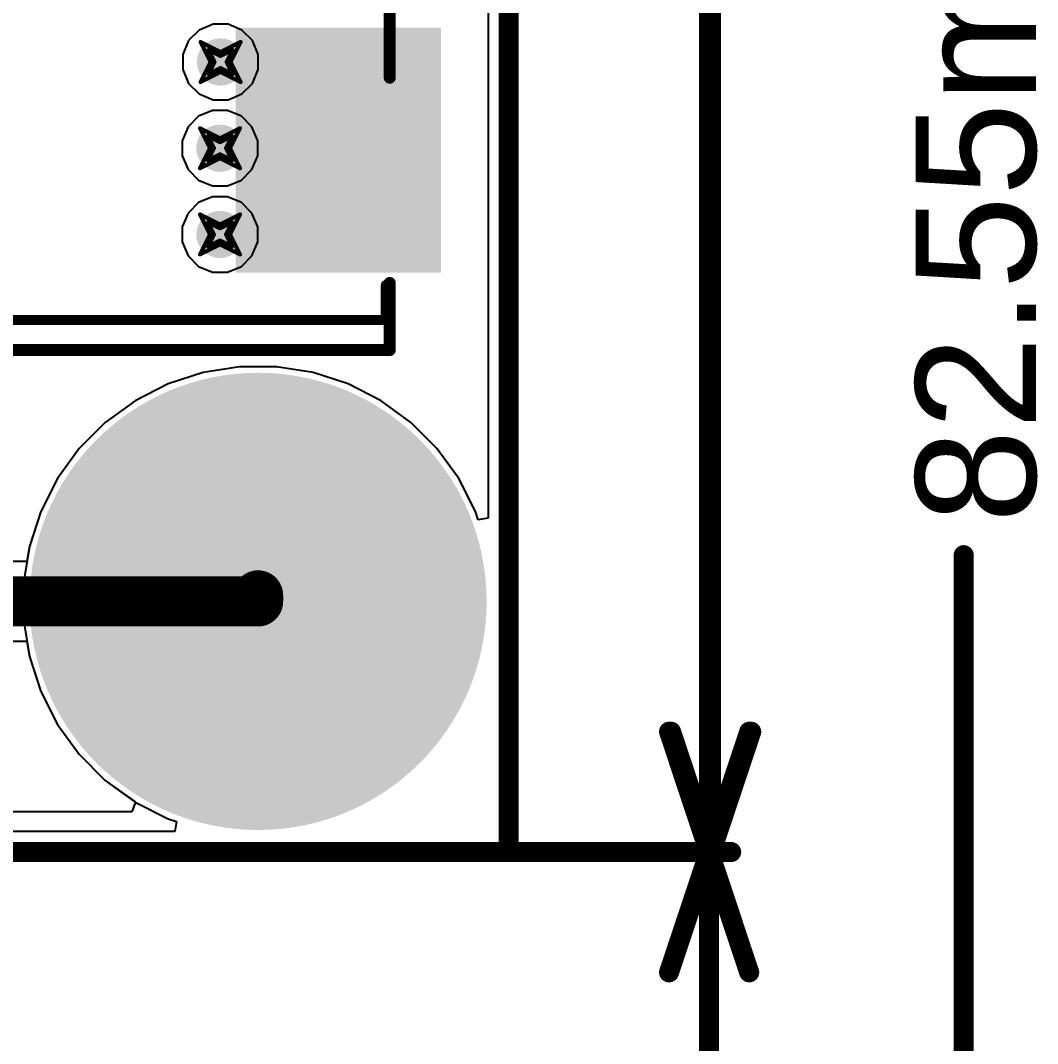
# Model space of a CAD drawing. Header units: inches. Extents: x 0 to 13.9, y -0.2 to 3.4.
# Drawn here: x 3.756 to 4.264, y 1.155 to 1.665 of the extents above; entities that cross this region are included whole.
import ezdxf

# ---------------------------------------------------------------- set-up
doc = ezdxf.new("R2010")
doc.units = ezdxf.units.IN
doc.header["$MEASUREMENT"] = 0
for name, color, linetype in [('Board_Outline', 216, 'Continuous'), ('Bottom Layer', 5, 'Continuous'), ('Bottom Solder', 6, 'Continuous'), ('Dimensions', 6, 'Continuous'), ('Drill Drawing', 1, 'Continuous'), ('Layer 1', 16, 'Continuous'), ('Layer 2', 76, 'Continuous'), ('Mechanical 4', 56, 'Continuous'), ('Mechanical 6', 56, 'Continuous'), ('Multi-Layer', 9, 'Continuous'), ('Pad Holes', 156, 'Continuous'), ('Top Layer', 1, 'Continuous'), ('Top Overlay', 2, 'Continuous'), ('Top Paste', 8, 'Continuous'), ('Top Solder', 216, 'Continuous'), ('Via Holes', 16, 'Continuous')]:
    doc.layers.add(name, color=color, linetype=linetype)
doc.styles.add('Arial', font='', dxfattribs={"height": 0.2})
doc.styles.get('Arial').set_extended_font_data('Arial')

msp = doc.modelspace()

# ---------------------------------------------------------------- hatches: boundary and pattern name
at = {"layer": 'Bottom Layer'}
h = msp.add_hatch(color=5, dxfattribs=at)
edge = h.paths.add_edge_path()
edge.add_arc((3.85627, 1.644), 0.01181, 0, 360)
h = msp.add_hatch(color=5, dxfattribs=at)
edge = h.paths.add_edge_path()
edge.add_arc((3.856, 1.601), 0.01181, 0, 360)
h = msp.add_hatch(color=5, dxfattribs=at)
edge = h.paths.add_edge_path()
edge.add_arc((3.856, 1.558), 0.01181, 0, 360)
h = msp.add_hatch(color=5, dxfattribs=at)
edge = h.paths.add_edge_path()
edge.add_arc((3.875, 1.375), 0.11, 0, 360)
at = {"layer": 'Bottom Solder'}
h = msp.add_hatch(color=6, dxfattribs=at)
edge = h.paths.add_edge_path()
edge.add_arc((3.875, 1.375), 0.114, 0, 360)
at = {"layer": 'Layer 1'}
h = msp.add_hatch(color=16, dxfattribs=at)
edge = h.paths.add_edge_path()
edge.add_arc((3.85627, 1.644), 0.01181, 0, 360)
h = msp.add_hatch(color=16, dxfattribs=at)
edge = h.paths.add_edge_path()
edge.add_arc((3.856, 1.601), 0.01181, 0, 360)
h = msp.add_hatch(color=16, dxfattribs=at)
edge = h.paths.add_edge_path()
edge.add_arc((3.856, 1.558), 0.01181, 0, 360)
h = msp.add_hatch(color=16, dxfattribs=at)
edge = h.paths.add_edge_path()
edge.add_arc((3.875, 1.375), 0.11, 0, 360)
at = {"layer": 'Layer 2'}
h = msp.add_hatch(color=76, dxfattribs=at)
edge = h.paths.add_edge_path()
edge.add_arc((3.85627, 1.644), 0.01181, 0, 360)
h = msp.add_hatch(color=76, dxfattribs=at)
edge = h.paths.add_edge_path()
edge.add_arc((3.856, 1.601), 0.01181, 0, 360)
h = msp.add_hatch(color=76, dxfattribs=at)
edge = h.paths.add_edge_path()
edge.add_arc((3.856, 1.558), 0.01181, 0, 360)
h = msp.add_hatch(color=76, dxfattribs=at)
edge = h.paths.add_edge_path()
edge.add_arc((3.875, 1.375), 0.11, 0, 360)
at = {"layer": 'Mechanical 4'}
h = msp.add_hatch(color=56, dxfattribs=at)
edge = h.paths.add_edge_path()
edge.add_arc((3.94067, 1.63618), 0.0015, 0, 360)
h = msp.add_hatch(color=56, dxfattribs=at)
edge = h.paths.add_edge_path()
edge.add_arc((3.94067, 1.53382), 0.0015, 0, 360)
h = msp.add_hatch(color=56, dxfattribs=at)
edge = h.paths.add_edge_path()
edge.add_arc((3.94067, 1.50035), 0.0015, 0, 360)
h = msp.add_hatch(color=56, dxfattribs=at)
edge = h.paths.add_edge_path()
edge.add_arc((3.94067, 1.50035), 0.0015, 0, 360)
at = {"layer": 'Mechanical 6'}
h = msp.add_hatch(color=56, dxfattribs=at)
edge = h.paths.add_edge_path()
edge.add_arc((4.08, 1.31), 0.0025, 0, 360)
h = msp.add_hatch(color=56, dxfattribs=at)
edge = h.paths.add_edge_path()
edge.add_arc((4.12, 1.31), 0.0025, 0, 360)
h = msp.add_hatch(color=56, dxfattribs=at)
edge = h.paths.add_edge_path()
edge.add_arc((4, 1.25), 0.00125, 0, 360)
h = msp.add_hatch(color=56, dxfattribs=at)
edge = h.paths.add_edge_path()
edge.add_arc((4, 1.25), 0.00125, 0, 360)
h = msp.add_hatch(color=56, dxfattribs=at)
edge = h.paths.add_edge_path()
edge.add_arc((4.0125, 1.25), 0.0025, 0, 360)
h = msp.add_hatch(color=56, dxfattribs=at)
edge = h.paths.add_edge_path()
edge.add_arc((4.0125, 1.25), 0.0025, 0, 360)
h = msp.add_hatch(color=56, dxfattribs=at)
edge = h.paths.add_edge_path()
edge.add_arc((4.1, 1.25), 0.0025, 0, 360)
h = msp.add_hatch(color=56, dxfattribs=at)
edge = h.paths.add_edge_path()
edge.add_arc((4.1, 1.25), 0.0025, 0, 360)
h = msp.add_hatch(color=56, dxfattribs=at)
edge = h.paths.add_edge_path()
edge.add_arc((4.1, 1.25), 0.0025, 0, 360)
h = msp.add_hatch(color=56, dxfattribs=at)
edge = h.paths.add_edge_path()
edge.add_arc((4.1, 1.25), 0.0025, 0, 360)
h = msp.add_hatch(color=56, dxfattribs=at)
edge = h.paths.add_edge_path()
edge.add_arc((4.1, 1.25), 0.0025, 0, 360)
h = msp.add_hatch(color=56, dxfattribs=at)
edge = h.paths.add_edge_path()
edge.add_arc((4.1, 1.25), 0.0025, 0, 360)
h = msp.add_hatch(color=56, dxfattribs=at)
edge = h.paths.add_edge_path()
edge.add_arc((4.11, 1.25), 0.0025, 0, 360)
h = msp.add_hatch(color=56, dxfattribs=at)
edge = h.paths.add_edge_path()
edge.add_arc((4.11, 1.25), 0.0025, 0, 360)
h = msp.add_hatch(color=56, dxfattribs=at)
edge = h.paths.add_edge_path()
edge.add_arc((4.08, 1.19), 0.0025, 0, 360)
h = msp.add_hatch(color=56, dxfattribs=at)
edge = h.paths.add_edge_path()
edge.add_arc((4.12, 1.19), 0.0025, 0, 360)
at = {"layer": 'Multi-Layer'}
h = msp.add_hatch(color=9, dxfattribs=at)
edge = h.paths.add_edge_path()
edge.add_arc((3.875, 1.375), 0.11, 0, 360)
at = {"layer": 'Pad Holes'}
h = msp.add_hatch(color=7, dxfattribs=at)
edge = h.paths.add_edge_path()
edge.add_arc((3.94067, 1.63618), 0.0015, 0, 360)
h = msp.add_hatch(color=7, dxfattribs=at)
edge = h.paths.add_edge_path()
edge.add_arc((3.94067, 1.53382), 0.0015, 0, 360)
h = msp.add_hatch(color=7, dxfattribs=at)
edge = h.paths.add_edge_path()
edge.add_arc((3.94067, 1.50035), 0.0015, 0, 360)
h = msp.add_hatch(color=7, dxfattribs=at)
edge = h.paths.add_edge_path()
edge.add_arc((3.94067, 1.50035), 0.0015, 0, 360)
h = msp.add_hatch(color=7, dxfattribs=at)
edge = h.paths.add_edge_path()
edge.add_arc((3.875, 1.375), 0.074, 0, 360)
h = msp.add_hatch(color=7, dxfattribs=at)
edge = h.paths.add_edge_path()
edge.add_arc((4.08, 1.31), 0.0025, 0, 360)
h = msp.add_hatch(color=7, dxfattribs=at)
edge = h.paths.add_edge_path()
edge.add_arc((4.12, 1.31), 0.0025, 0, 360)
h = msp.add_hatch(color=7, dxfattribs=at)
edge = h.paths.add_edge_path()
edge.add_arc((4, 1.25), 0.00125, 0, 360)
h = msp.add_hatch(color=7, dxfattribs=at)
edge = h.paths.add_edge_path()
edge.add_arc((4, 1.25), 0.00125, 0, 360)
h = msp.add_hatch(color=7, dxfattribs=at)
edge = h.paths.add_edge_path()
edge.add_arc((4.0125, 1.25), 0.0025, 0, 360)
h = msp.add_hatch(color=7, dxfattribs=at)
edge = h.paths.add_edge_path()
edge.add_arc((4.0125, 1.25), 0.0025, 0, 360)
h = msp.add_hatch(color=7, dxfattribs=at)
edge = h.paths.add_edge_path()
edge.add_arc((4.1, 1.25), 0.0025, 0, 360)
h = msp.add_hatch(color=7, dxfattribs=at)
edge = h.paths.add_edge_path()
edge.add_arc((4.1, 1.25), 0.0025, 0, 360)
h = msp.add_hatch(color=7, dxfattribs=at)
edge = h.paths.add_edge_path()
edge.add_arc((4.1, 1.25), 0.0025, 0, 360)
h = msp.add_hatch(color=7, dxfattribs=at)
edge = h.paths.add_edge_path()
edge.add_arc((4.1, 1.25), 0.0025, 0, 360)
h = msp.add_hatch(color=7, dxfattribs=at)
edge = h.paths.add_edge_path()
edge.add_arc((4.1, 1.25), 0.0025, 0, 360)
h = msp.add_hatch(color=7, dxfattribs=at)
edge = h.paths.add_edge_path()
edge.add_arc((4.1, 1.25), 0.0025, 0, 360)
h = msp.add_hatch(color=7, dxfattribs=at)
edge = h.paths.add_edge_path()
edge.add_arc((4.11, 1.25), 0.0025, 0, 360)
h = msp.add_hatch(color=7, dxfattribs=at)
edge = h.paths.add_edge_path()
edge.add_arc((4.11, 1.25), 0.0025, 0, 360)
h = msp.add_hatch(color=7, dxfattribs=at)
edge = h.paths.add_edge_path()
edge.add_arc((4.08, 1.19), 0.0025, 0, 360)
h = msp.add_hatch(color=7, dxfattribs=at)
edge = h.paths.add_edge_path()
edge.add_arc((4.12, 1.19), 0.0025, 0, 360)
at = {"layer": 'Top Layer'}
h = msp.add_hatch(color=1, dxfattribs=at)
edge = h.paths.add_edge_path()
edge.add_arc((3.85627, 1.644), 0.01181, 0, 360)
msp.add_hatch(color=1, dxfattribs=at).paths.add_polyline_path([(3.86783, 1.65709), (3.96232, 1.65709), (3.96232, 1.54291), (3.86783, 1.54291)])
h = msp.add_hatch(color=1, dxfattribs=at)
edge = h.paths.add_edge_path()
edge.add_arc((3.856, 1.601), 0.01181, 0, 360)
h = msp.add_hatch(color=1, dxfattribs=at)
edge = h.paths.add_edge_path()
edge.add_arc((3.856, 1.558), 0.01181, 0, 360)
h = msp.add_hatch(color=1, dxfattribs=at)
edge = h.paths.add_edge_path()
edge.add_arc((3.875, 1.375), 0.11, 0, 360)
at = {"layer": 'Top Paste'}
msp.add_hatch(color=8, dxfattribs=at).paths.add_polyline_path([(3.86783, 1.65709), (3.96232, 1.65709), (3.96232, 1.54291), (3.86783, 1.54291)])
at = {"layer": 'Top Solder'}
msp.add_hatch(color=216, dxfattribs=at).paths.add_polyline_path([(3.86383, 1.66109), (3.96632, 1.66109), (3.96632, 1.53891), (3.86383, 1.53891)])
h = msp.add_hatch(color=216, dxfattribs=at)
edge = h.paths.add_edge_path()
edge.add_arc((3.875, 1.375), 0.114, 0, 360)
at = {"layer": 'Via Holes'}
h = msp.add_hatch(color=7, dxfattribs=at)
edge = h.paths.add_edge_path()
edge.add_arc((3.85627, 1.644), 0.00591, 0, 360)
h = msp.add_hatch(color=7, dxfattribs=at)
edge = h.paths.add_edge_path()
edge.add_arc((3.856, 1.601), 0.00591, 0, 360)
h = msp.add_hatch(color=7, dxfattribs=at)
edge = h.paths.add_edge_path()
edge.add_arc((3.856, 1.558), 0.00591, 0, 360)

# ---------------------------------------------------------------- linework, layer by layer
at = {"layer": 'Board_Outline'}
for points in [[(4, 1.25, 0.01, 0.01, 0), (4, 3.25, 0.01, 0.01, 0)], [(0.75, 1.25, 0.01, 0.01, 0), (4, 1.25, 0.01, 0.01, 0)]]:
    msp.add_lwpolyline(points, format="xyseb", dxfattribs=at)
msp.add_lwpolyline([(3.9975, 1.25, 0.005, 0.005, 1), (4.0025, 1.25, 0.005, 0.005, 1)], format="xyseb", close=True, dxfattribs=at)
msp.add_lwpolyline([(3.9975, 1.25, 0.005, 0.005, 1), (4.0025, 1.25, 0.005, 0.005, 1)], format="xyseb", close=True, dxfattribs=at)
at = {"layer": 'Bottom Layer'}
for p, q in [((3.9898, 3.08353), (3.9898, 1.41647)), ((3.86579, 1.492), (3.8476, 1.48912)), ((3.88421, 1.492), (3.86579, 1.492)), ((3.9024, 1.48912), (3.88421, 1.492)), ((3.8476, 1.48912), (3.83009, 1.48343)), ((3.91991, 1.48343), (3.9024, 1.48912)), ((3.83009, 1.48343), (3.81368, 1.47507)), ((3.93632, 1.47507), (3.91991, 1.48343)), ((3.81368, 1.47507), (3.79878, 1.46424)), ((3.95122, 1.46424), (3.93632, 1.47507)), ((3.79878, 1.46424), (3.78576, 1.45122)), ((3.96424, 1.45122), (3.95122, 1.46424)), ((3.78576, 1.45122), (3.77493, 1.43632)), ((3.97507, 1.43632), (3.96424, 1.45122)), ((3.77493, 1.43632), (3.76657, 1.41991)), ((3.98343, 1.41991), (3.97507, 1.43632)), ((3.76657, 1.41991), (3.76088, 1.4024)), ((3.9848, 1.41568), (3.98343, 1.41991)), ((3.9898, 1.41647), (3.9848, 1.41568)), ((3.76088, 1.4024), (3.758, 1.38421)), ((3.758, 1.38421), (3.758, 1.36579)), ((3.758, 1.36579), (3.76088, 1.3476)), ((3.76088, 1.3476), (3.76657, 1.33009)), ((3.76657, 1.33009), (3.77493, 1.31368)), ((3.77493, 1.31368), (3.78576, 1.29878)), ((3.78576, 1.29878), (3.79878, 1.28576)), ((3.79878, 1.28576), (3.81368, 1.27493)), ((3.81368, 1.27493), (3.83009, 1.26657)), ((3.83009, 1.26657), (3.83432, 1.2652)), ((3.83432, 1.2652), (3.83353, 1.2602)), ((3.83353, 1.2602), (2.96615, 1.2602))]:
    msp.add_line(p, q, dxfattribs=at)
at = {"layer": 'Dimensions'}
for points in [[(4.101, 1.25, 0.01, 0.01, 0), (4.101, 2.02306, 0.01, 0.01, 0)], [(4.227, 0, 0.01, 0.01, 0), (4.227, 1.39806, 0.01, 0.01, 0)], [(4.081, 1.31, 0.01, 0.01, 0), (4.101, 1.25, 0.01, 0.01, 0)], [(4.101, 1.25, 0.01, 0.01, 0), (4.121, 1.31, 0.01, 0.01, 0)], [(0.765, 1.25, 0.01, 0.01, 0), (4.11, 1.25, 0.01, 0.01, 0)], [(4.015, 1.25, 0.01, 0.01, 0), (4.111, 1.25, 0.01, 0.01, 0)], [(4.08, 1.19, 0.01, 0.01, 0), (4.1, 1.25, 0.01, 0.01, 0)], [(4.1, 1.25, 0.01, 0.01, 0), (4.12, 1.19, 0.01, 0.01, 0)], [(4.1, 0.81494, 0.01, 0.01, 0), (4.1, 1.25, 0.01, 0.01, 0)]]:
    msp.add_lwpolyline(points, format="xyseb", dxfattribs=at)
for points in [[(4.2245, 1.39806, 0.005, 0.005, 1), (4.2295, 1.39806, 0.005, 0.005, 1)], [(4.0785, 1.31, 0.005, 0.005, 1), (4.0835, 1.31, 0.005, 0.005, 1)], [(4.1185, 1.31, 0.005, 0.005, 1), (4.1235, 1.31, 0.005, 0.005, 1)], [(4.0125, 1.25, 0.005, 0.005, 1), (4.0175, 1.25, 0.005, 0.005, 1)], [(4.0975, 1.25, 0.005, 0.005, 1), (4.1025, 1.25, 0.005, 0.005, 1)], [(4.0975, 1.25, 0.005, 0.005, 1), (4.1025, 1.25, 0.005, 0.005, 1)], [(4.0975, 1.25, 0.005, 0.005, 1), (4.1025, 1.25, 0.005, 0.005, 1)], [(4.0985, 1.25, 0.005, 0.005, 1), (4.1035, 1.25, 0.005, 0.005, 1)], [(4.0985, 1.25, 0.005, 0.005, 1), (4.1035, 1.25, 0.005, 0.005, 1)], [(4.0985, 1.25, 0.005, 0.005, 1), (4.1035, 1.25, 0.005, 0.005, 1)], [(4.1075, 1.25, 0.005, 0.005, 1), (4.1125, 1.25, 0.005, 0.005, 1)], [(4.1085, 1.25, 0.005, 0.005, 1), (4.1135, 1.25, 0.005, 0.005, 1)], [(4.0775, 1.19, 0.005, 0.005, 1), (4.0825, 1.19, 0.005, 0.005, 1)], [(4.1175, 1.19, 0.005, 0.005, 1), (4.1225, 1.19, 0.005, 0.005, 1)]]:
    msp.add_lwpolyline(points, format="xyseb", close=True, dxfattribs=at)
at = {"layer": 'Drill Drawing'}
for points in [[(3.84627, 1.654, 0.002, 0.002, 0), (3.85627, 1.649, 0.002, 0.002, 0)], [(3.84627, 1.654, 0.002, 0.002, 0), (3.85127, 1.644, 0.002, 0.002, 0)], [(3.85627, 1.649, 0.002, 0.002, 0), (3.86627, 1.654, 0.002, 0.002, 0)], [(3.86127, 1.644, 0.002, 0.002, 0), (3.86627, 1.654, 0.002, 0.002, 0)], [(3.85027, 1.65, 0.002, 0.002, 0), (3.85627, 1.647, 0.002, 0.002, 0)], [(3.85027, 1.65, 0.002, 0.002, 0), (3.85327, 1.644, 0.002, 0.002, 0)], [(3.85627, 1.647, 0.002, 0.002, 0), (3.86227, 1.65, 0.002, 0.002, 0)], [(3.85927, 1.644, 0.002, 0.002, 0), (3.86227, 1.65, 0.002, 0.002, 0)], [(3.84627, 1.634, 0.002, 0.002, 0), (3.85127, 1.644, 0.002, 0.002, 0)], [(3.85027, 1.638, 0.002, 0.002, 0), (3.85327, 1.644, 0.002, 0.002, 0)], [(3.85927, 1.644, 0.002, 0.002, 0), (3.86227, 1.638, 0.002, 0.002, 0)], [(3.86127, 1.644, 0.002, 0.002, 0), (3.86627, 1.634, 0.002, 0.002, 0)], [(3.84627, 1.634, 0.002, 0.002, 0), (3.85627, 1.639, 0.002, 0.002, 0)], [(3.85027, 1.638, 0.002, 0.002, 0), (3.85627, 1.641, 0.002, 0.002, 0)], [(3.85627, 1.641, 0.002, 0.002, 0), (3.86227, 1.638, 0.002, 0.002, 0)], [(3.85627, 1.639, 0.002, 0.002, 0), (3.86627, 1.634, 0.002, 0.002, 0)], [(3.846, 1.611, 0.002, 0.002, 0), (3.856, 1.606, 0.002, 0.002, 0)], [(3.846, 1.611, 0.002, 0.002, 0), (3.851, 1.601, 0.002, 0.002, 0)], [(3.85, 1.607, 0.002, 0.002, 0), (3.856, 1.604, 0.002, 0.002, 0)], [(3.85, 1.607, 0.002, 0.002, 0), (3.853, 1.601, 0.002, 0.002, 0)], [(3.856, 1.606, 0.002, 0.002, 0), (3.866, 1.611, 0.002, 0.002, 0)], [(3.856, 1.604, 0.002, 0.002, 0), (3.862, 1.607, 0.002, 0.002, 0)], [(3.859, 1.601, 0.002, 0.002, 0), (3.862, 1.607, 0.002, 0.002, 0)], [(3.861, 1.601, 0.002, 0.002, 0), (3.866, 1.611, 0.002, 0.002, 0)], [(3.846, 1.591, 0.002, 0.002, 0), (3.851, 1.601, 0.002, 0.002, 0)], [(3.846, 1.591, 0.002, 0.002, 0), (3.856, 1.596, 0.002, 0.002, 0)], [(3.85, 1.595, 0.002, 0.002, 0), (3.853, 1.601, 0.002, 0.002, 0)], [(3.85, 1.595, 0.002, 0.002, 0), (3.856, 1.598, 0.002, 0.002, 0)], [(3.856, 1.598, 0.002, 0.002, 0), (3.862, 1.595, 0.002, 0.002, 0)], [(3.856, 1.596, 0.002, 0.002, 0), (3.866, 1.591, 0.002, 0.002, 0)], [(3.859, 1.601, 0.002, 0.002, 0), (3.862, 1.595, 0.002, 0.002, 0)], [(3.861, 1.601, 0.002, 0.002, 0), (3.866, 1.591, 0.002, 0.002, 0)], [(3.846, 1.568, 0.002, 0.002, 0), (3.856, 1.563, 0.002, 0.002, 0)], [(3.846, 1.568, 0.002, 0.002, 0), (3.851, 1.558, 0.002, 0.002, 0)], [(3.856, 1.563, 0.002, 0.002, 0), (3.866, 1.568, 0.002, 0.002, 0)], [(3.861, 1.558, 0.002, 0.002, 0), (3.866, 1.568, 0.002, 0.002, 0)], [(3.85, 1.564, 0.002, 0.002, 0), (3.856, 1.561, 0.002, 0.002, 0)], [(3.85, 1.564, 0.002, 0.002, 0), (3.853, 1.558, 0.002, 0.002, 0)], [(3.856, 1.561, 0.002, 0.002, 0), (3.862, 1.564, 0.002, 0.002, 0)], [(3.859, 1.558, 0.002, 0.002, 0), (3.862, 1.564, 0.002, 0.002, 0)], [(3.846, 1.548, 0.002, 0.002, 0), (3.851, 1.558, 0.002, 0.002, 0)], [(3.85, 1.552, 0.002, 0.002, 0), (3.853, 1.558, 0.002, 0.002, 0)], [(3.859, 1.558, 0.002, 0.002, 0), (3.862, 1.552, 0.002, 0.002, 0)], [(3.861, 1.558, 0.002, 0.002, 0), (3.866, 1.548, 0.002, 0.002, 0)], [(3.846, 1.548, 0.002, 0.002, 0), (3.856, 1.553, 0.002, 0.002, 0)], [(3.85, 1.552, 0.002, 0.002, 0), (3.856, 1.555, 0.002, 0.002, 0)], [(3.856, 1.555, 0.002, 0.002, 0), (3.862, 1.552, 0.002, 0.002, 0)], [(3.856, 1.553, 0.002, 0.002, 0), (3.866, 1.548, 0.002, 0.002, 0)], [(3.87, 1.38, 0.002, 0.002, 0), (3.87, 1.385, 0.002, 0.002, 0)], [(3.87, 1.385, 0.002, 0.002, 0), (3.88, 1.385, 0.002, 0.002, 0)], [(3.88, 1.38, 0.002, 0.002, 0), (3.88, 1.385, 0.002, 0.002, 0)], [(3.865, 1.37, 0.002, 0.002, 0), (3.865, 1.38, 0.002, 0.002, 0)], [(3.865, 1.38, 0.002, 0.002, 0), (3.87, 1.38, 0.002, 0.002, 0)], [(3.88, 1.38, 0.002, 0.002, 0), (3.885, 1.38, 0.002, 0.002, 0)], [(3.885, 1.37, 0.002, 0.002, 0), (3.885, 1.38, 0.002, 0.002, 0)], [(3.865, 1.37, 0.002, 0.002, 0), (3.87, 1.37, 0.002, 0.002, 0)], [(3.87, 1.365, 0.002, 0.002, 0), (3.87, 1.37, 0.002, 0.002, 0)], [(3.88, 1.37, 0.002, 0.002, 0), (3.885, 1.37, 0.002, 0.002, 0)], [(3.88, 1.365, 0.002, 0.002, 0), (3.88, 1.37, 0.002, 0.002, 0)], [(3.87, 1.365, 0.002, 0.002, 0), (3.88, 1.365, 0.002, 0.002, 0)]]:
    msp.add_lwpolyline(points, format="xyseb", dxfattribs=at)
for points in [[(3.84577, 1.654, 0.001, 0.001, 1), (3.84677, 1.654, 0.001, 0.001, 1)], [(3.84577, 1.654, 0.001, 0.001, 1), (3.84677, 1.654, 0.001, 0.001, 1)], [(3.86577, 1.654, 0.001, 0.001, 1), (3.86677, 1.654, 0.001, 0.001, 1)], [(3.86577, 1.654, 0.001, 0.001, 1), (3.86677, 1.654, 0.001, 0.001, 1)], [(3.84977, 1.65, 0.001, 0.001, 1), (3.85077, 1.65, 0.001, 0.001, 1)], [(3.84977, 1.65, 0.001, 0.001, 1), (3.85077, 1.65, 0.001, 0.001, 1)], [(3.85577, 1.649, 0.001, 0.001, 1), (3.85677, 1.649, 0.001, 0.001, 1)], [(3.85577, 1.649, 0.001, 0.001, 1), (3.85677, 1.649, 0.001, 0.001, 1)], [(3.85577, 1.647, 0.001, 0.001, 1), (3.85677, 1.647, 0.001, 0.001, 1)], [(3.85577, 1.647, 0.001, 0.001, 1), (3.85677, 1.647, 0.001, 0.001, 1)], [(3.86177, 1.65, 0.001, 0.001, 1), (3.86277, 1.65, 0.001, 0.001, 1)], [(3.86177, 1.65, 0.001, 0.001, 1), (3.86277, 1.65, 0.001, 0.001, 1)], [(3.85077, 1.644, 0.001, 0.001, 1), (3.85177, 1.644, 0.001, 0.001, 1)], [(3.85077, 1.644, 0.001, 0.001, 1), (3.85177, 1.644, 0.001, 0.001, 1)], [(3.85277, 1.644, 0.001, 0.001, 1), (3.85377, 1.644, 0.001, 0.001, 1)], [(3.85277, 1.644, 0.001, 0.001, 1), (3.85377, 1.644, 0.001, 0.001, 1)], [(3.85877, 1.644, 0.001, 0.001, 1), (3.85977, 1.644, 0.001, 0.001, 1)], [(3.85877, 1.644, 0.001, 0.001, 1), (3.85977, 1.644, 0.001, 0.001, 1)], [(3.86077, 1.644, 0.001, 0.001, 1), (3.86177, 1.644, 0.001, 0.001, 1)], [(3.86077, 1.644, 0.001, 0.001, 1), (3.86177, 1.644, 0.001, 0.001, 1)], [(3.84977, 1.638, 0.001, 0.001, 1), (3.85077, 1.638, 0.001, 0.001, 1)], [(3.84977, 1.638, 0.001, 0.001, 1), (3.85077, 1.638, 0.001, 0.001, 1)], [(3.85577, 1.641, 0.001, 0.001, 1), (3.85677, 1.641, 0.001, 0.001, 1)], [(3.85577, 1.641, 0.001, 0.001, 1), (3.85677, 1.641, 0.001, 0.001, 1)], [(3.85577, 1.639, 0.001, 0.001, 1), (3.85677, 1.639, 0.001, 0.001, 1)], [(3.85577, 1.639, 0.001, 0.001, 1), (3.85677, 1.639, 0.001, 0.001, 1)], [(3.86177, 1.638, 0.001, 0.001, 1), (3.86277, 1.638, 0.001, 0.001, 1)], [(3.86177, 1.638, 0.001, 0.001, 1), (3.86277, 1.638, 0.001, 0.001, 1)], [(3.84577, 1.634, 0.001, 0.001, 1), (3.84677, 1.634, 0.001, 0.001, 1)], [(3.84577, 1.634, 0.001, 0.001, 1), (3.84677, 1.634, 0.001, 0.001, 1)], [(3.86577, 1.634, 0.001, 0.001, 1), (3.86677, 1.634, 0.001, 0.001, 1)], [(3.86577, 1.634, 0.001, 0.001, 1), (3.86677, 1.634, 0.001, 0.001, 1)], [(3.8455, 1.611, 0.001, 0.001, 1), (3.8465, 1.611, 0.001, 0.001, 1)], [(3.8455, 1.611, 0.001, 0.001, 1), (3.8465, 1.611, 0.001, 0.001, 1)], [(3.8495, 1.607, 0.001, 0.001, 1), (3.8505, 1.607, 0.001, 0.001, 1)], [(3.8495, 1.607, 0.001, 0.001, 1), (3.8505, 1.607, 0.001, 0.001, 1)], [(3.8615, 1.607, 0.001, 0.001, 1), (3.8625, 1.607, 0.001, 0.001, 1)], [(3.8615, 1.607, 0.001, 0.001, 1), (3.8625, 1.607, 0.001, 0.001, 1)], [(3.8655, 1.611, 0.001, 0.001, 1), (3.8665, 1.611, 0.001, 0.001, 1)], [(3.8655, 1.611, 0.001, 0.001, 1), (3.8665, 1.611, 0.001, 0.001, 1)], [(3.8555, 1.606, 0.001, 0.001, 1), (3.8565, 1.606, 0.001, 0.001, 1)], [(3.8555, 1.606, 0.001, 0.001, 1), (3.8565, 1.606, 0.001, 0.001, 1)], [(3.8555, 1.604, 0.001, 0.001, 1), (3.8565, 1.604, 0.001, 0.001, 1)], [(3.8555, 1.604, 0.001, 0.001, 1), (3.8565, 1.604, 0.001, 0.001, 1)], [(3.8505, 1.601, 0.001, 0.001, 1), (3.8515, 1.601, 0.001, 0.001, 1)], [(3.8505, 1.601, 0.001, 0.001, 1), (3.8515, 1.601, 0.001, 0.001, 1)], [(3.8525, 1.601, 0.001, 0.001, 1), (3.8535, 1.601, 0.001, 0.001, 1)], [(3.8525, 1.601, 0.001, 0.001, 1), (3.8535, 1.601, 0.001, 0.001, 1)], [(3.8555, 1.598, 0.001, 0.001, 1), (3.8565, 1.598, 0.001, 0.001, 1)], [(3.8555, 1.598, 0.001, 0.001, 1), (3.8565, 1.598, 0.001, 0.001, 1)], [(3.8555, 1.596, 0.001, 0.001, 1), (3.8565, 1.596, 0.001, 0.001, 1)], [(3.8555, 1.596, 0.001, 0.001, 1), (3.8565, 1.596, 0.001, 0.001, 1)], [(3.8585, 1.601, 0.001, 0.001, 1), (3.8595, 1.601, 0.001, 0.001, 1)], [(3.8585, 1.601, 0.001, 0.001, 1), (3.8595, 1.601, 0.001, 0.001, 1)], [(3.8605, 1.601, 0.001, 0.001, 1), (3.8615, 1.601, 0.001, 0.001, 1)], [(3.8605, 1.601, 0.001, 0.001, 1), (3.8615, 1.601, 0.001, 0.001, 1)], [(3.8455, 1.591, 0.001, 0.001, 1), (3.8465, 1.591, 0.001, 0.001, 1)], [(3.8455, 1.591, 0.001, 0.001, 1), (3.8465, 1.591, 0.001, 0.001, 1)], [(3.8495, 1.595, 0.001, 0.001, 1), (3.8505, 1.595, 0.001, 0.001, 1)], [(3.8495, 1.595, 0.001, 0.001, 1), (3.8505, 1.595, 0.001, 0.001, 1)], [(3.8615, 1.595, 0.001, 0.001, 1), (3.8625, 1.595, 0.001, 0.001, 1)], [(3.8615, 1.595, 0.001, 0.001, 1), (3.8625, 1.595, 0.001, 0.001, 1)], [(3.8655, 1.591, 0.001, 0.001, 1), (3.8665, 1.591, 0.001, 0.001, 1)], [(3.8655, 1.591, 0.001, 0.001, 1), (3.8665, 1.591, 0.001, 0.001, 1)], [(3.8455, 1.568, 0.001, 0.001, 1), (3.8465, 1.568, 0.001, 0.001, 1)], [(3.8455, 1.568, 0.001, 0.001, 1), (3.8465, 1.568, 0.001, 0.001, 1)], [(3.8655, 1.568, 0.001, 0.001, 1), (3.8665, 1.568, 0.001, 0.001, 1)], [(3.8655, 1.568, 0.001, 0.001, 1), (3.8665, 1.568, 0.001, 0.001, 1)], [(3.8495, 1.564, 0.001, 0.001, 1), (3.8505, 1.564, 0.001, 0.001, 1)], [(3.8495, 1.564, 0.001, 0.001, 1), (3.8505, 1.564, 0.001, 0.001, 1)], [(3.8555, 1.563, 0.001, 0.001, 1), (3.8565, 1.563, 0.001, 0.001, 1)], [(3.8555, 1.563, 0.001, 0.001, 1), (3.8565, 1.563, 0.001, 0.001, 1)], [(3.8555, 1.561, 0.001, 0.001, 1), (3.8565, 1.561, 0.001, 0.001, 1)], [(3.8555, 1.561, 0.001, 0.001, 1), (3.8565, 1.561, 0.001, 0.001, 1)], [(3.8615, 1.564, 0.001, 0.001, 1), (3.8625, 1.564, 0.001, 0.001, 1)], [(3.8615, 1.564, 0.001, 0.001, 1), (3.8625, 1.564, 0.001, 0.001, 1)], [(3.8505, 1.558, 0.001, 0.001, 1), (3.8515, 1.558, 0.001, 0.001, 1)], [(3.8505, 1.558, 0.001, 0.001, 1), (3.8515, 1.558, 0.001, 0.001, 1)], [(3.8525, 1.558, 0.001, 0.001, 1), (3.8535, 1.558, 0.001, 0.001, 1)], [(3.8525, 1.558, 0.001, 0.001, 1), (3.8535, 1.558, 0.001, 0.001, 1)], [(3.8585, 1.558, 0.001, 0.001, 1), (3.8595, 1.558, 0.001, 0.001, 1)], [(3.8585, 1.558, 0.001, 0.001, 1), (3.8595, 1.558, 0.001, 0.001, 1)], [(3.8605, 1.558, 0.001, 0.001, 1), (3.8615, 1.558, 0.001, 0.001, 1)], [(3.8605, 1.558, 0.001, 0.001, 1), (3.8615, 1.558, 0.001, 0.001, 1)], [(3.8495, 1.552, 0.001, 0.001, 1), (3.8505, 1.552, 0.001, 0.001, 1)], [(3.8495, 1.552, 0.001, 0.001, 1), (3.8505, 1.552, 0.001, 0.001, 1)], [(3.8555, 1.555, 0.001, 0.001, 1), (3.8565, 1.555, 0.001, 0.001, 1)], [(3.8555, 1.555, 0.001, 0.001, 1), (3.8565, 1.555, 0.001, 0.001, 1)], [(3.8555, 1.553, 0.001, 0.001, 1), (3.8565, 1.553, 0.001, 0.001, 1)], [(3.8555, 1.553, 0.001, 0.001, 1), (3.8565, 1.553, 0.001, 0.001, 1)], [(3.8615, 1.552, 0.001, 0.001, 1), (3.8625, 1.552, 0.001, 0.001, 1)], [(3.8615, 1.552, 0.001, 0.001, 1), (3.8625, 1.552, 0.001, 0.001, 1)], [(3.8455, 1.548, 0.001, 0.001, 1), (3.8465, 1.548, 0.001, 0.001, 1)], [(3.8455, 1.548, 0.001, 0.001, 1), (3.8465, 1.548, 0.001, 0.001, 1)], [(3.8655, 1.548, 0.001, 0.001, 1), (3.8665, 1.548, 0.001, 0.001, 1)], [(3.8655, 1.548, 0.001, 0.001, 1), (3.8665, 1.548, 0.001, 0.001, 1)], [(3.8695, 1.385, 0.001, 0.001, 1), (3.8705, 1.385, 0.001, 0.001, 1)], [(3.8695, 1.385, 0.001, 0.001, 1), (3.8705, 1.385, 0.001, 0.001, 1)], [(3.8795, 1.385, 0.001, 0.001, 1), (3.8805, 1.385, 0.001, 0.001, 1)], [(3.8795, 1.385, 0.001, 0.001, 1), (3.8805, 1.385, 0.001, 0.001, 1)], [(3.8645, 1.38, 0.001, 0.001, 1), (3.8655, 1.38, 0.001, 0.001, 1)], [(3.8645, 1.38, 0.001, 0.001, 1), (3.8655, 1.38, 0.001, 0.001, 1)], [(3.8695, 1.38, 0.001, 0.001, 1), (3.8705, 1.38, 0.001, 0.001, 1)], [(3.8695, 1.38, 0.001, 0.001, 1), (3.8705, 1.38, 0.001, 0.001, 1)], [(3.8795, 1.38, 0.001, 0.001, 1), (3.8805, 1.38, 0.001, 0.001, 1)], [(3.8795, 1.38, 0.001, 0.001, 1), (3.8805, 1.38, 0.001, 0.001, 1)], [(3.8845, 1.38, 0.001, 0.001, 1), (3.8855, 1.38, 0.001, 0.001, 1)], [(3.8845, 1.38, 0.001, 0.001, 1), (3.8855, 1.38, 0.001, 0.001, 1)], [(3.8645, 1.37, 0.001, 0.001, 1), (3.8655, 1.37, 0.001, 0.001, 1)], [(3.8645, 1.37, 0.001, 0.001, 1), (3.8655, 1.37, 0.001, 0.001, 1)], [(3.8695, 1.37, 0.001, 0.001, 1), (3.8705, 1.37, 0.001, 0.001, 1)], [(3.8695, 1.37, 0.001, 0.001, 1), (3.8705, 1.37, 0.001, 0.001, 1)], [(3.8795, 1.37, 0.001, 0.001, 1), (3.8805, 1.37, 0.001, 0.001, 1)], [(3.8795, 1.37, 0.001, 0.001, 1), (3.8805, 1.37, 0.001, 0.001, 1)], [(3.8845, 1.37, 0.001, 0.001, 1), (3.8855, 1.37, 0.001, 0.001, 1)], [(3.8845, 1.37, 0.001, 0.001, 1), (3.8855, 1.37, 0.001, 0.001, 1)], [(3.8695, 1.365, 0.001, 0.001, 1), (3.8705, 1.365, 0.001, 0.001, 1)], [(3.8695, 1.365, 0.001, 0.001, 1), (3.8705, 1.365, 0.001, 0.001, 1)], [(3.8795, 1.365, 0.001, 0.001, 1), (3.8805, 1.365, 0.001, 0.001, 1)], [(3.8795, 1.365, 0.001, 0.001, 1), (3.8805, 1.365, 0.001, 0.001, 1)]]:
    msp.add_lwpolyline(points, format="xyseb", close=True, dxfattribs=at)
at = {"layer": 'Layer 1'}
for p, q in [((3.9898, 3.08353), (3.9898, 1.41647)), ((3.86579, 1.492), (3.8476, 1.48912)), ((3.88421, 1.492), (3.86579, 1.492)), ((3.9024, 1.48912), (3.88421, 1.492)), ((3.8476, 1.48912), (3.83009, 1.48343)), ((3.91991, 1.48343), (3.9024, 1.48912)), ((3.83009, 1.48343), (3.81368, 1.47507)), ((3.93632, 1.47507), (3.91991, 1.48343)), ((3.81368, 1.47507), (3.79878, 1.46424)), ((3.95122, 1.46424), (3.93632, 1.47507)), ((3.79878, 1.46424), (3.78576, 1.45122)), ((3.96424, 1.45122), (3.95122, 1.46424)), ((3.78576, 1.45122), (3.77493, 1.43632)), ((3.97507, 1.43632), (3.96424, 1.45122)), ((3.77493, 1.43632), (3.76657, 1.41991)), ((3.98343, 1.41991), (3.97507, 1.43632)), ((3.76657, 1.41991), (3.76088, 1.4024)), ((3.9848, 1.41568), (3.98343, 1.41991)), ((3.9898, 1.41647), (3.9848, 1.41568)), ((3.76088, 1.4024), (3.758, 1.38421)), ((3.758, 1.38421), (3.758, 1.36579)), ((3.758, 1.36579), (3.76088, 1.3476)), ((3.76088, 1.3476), (3.76657, 1.33009)), ((3.76657, 1.33009), (3.77493, 1.31368)), ((3.77493, 1.31368), (3.78576, 1.29878)), ((3.78576, 1.29878), (3.79878, 1.28576)), ((3.79878, 1.28576), (3.81368, 1.27493)), ((3.81368, 1.27493), (3.83009, 1.26657)), ((3.83009, 1.26657), (3.83432, 1.2652)), ((3.83432, 1.2652), (3.83353, 1.2602)), ((3.83353, 1.2602), (0.75, 1.2602))]:
    msp.add_line(p, q, dxfattribs=at)
at = {"layer": 'Layer 2'}
for p, q in [((3.9898, 1.698), (3.9898, 1.41647)), ((3.84561, 1.65995), (3.84032, 1.65466)), ((3.85253, 1.66281), (3.84561, 1.65995)), ((3.86001, 1.66281), (3.85253, 1.66281)), ((3.86692, 1.65995), (3.86001, 1.66281)), ((3.87221, 1.65466), (3.86692, 1.65995)), ((3.84032, 1.65466), (3.83746, 1.64774)), ((3.87508, 1.64774), (3.87221, 1.65466)), ((3.83746, 1.64774), (3.83746, 1.64026)), ((3.87508, 1.64026), (3.87508, 1.64774)), ((3.83746, 1.64026), (3.84032, 1.63334)), ((3.87221, 1.63334), (3.87508, 1.64026)), ((3.84032, 1.63334), (3.84561, 1.62805)), ((3.86692, 1.62805), (3.87221, 1.63334)), ((3.84561, 1.62805), (3.85253, 1.62519)), ((3.86001, 1.62519), (3.86692, 1.62805)), ((3.85253, 1.62519), (3.86001, 1.62519)), ((3.85226, 1.61981), (3.84534, 1.61695)), ((3.85974, 1.61981), (3.85226, 1.61981)), ((3.86666, 1.61695), (3.85974, 1.61981)), ((3.84534, 1.61695), (3.84005, 1.61166)), ((3.87195, 1.61166), (3.86666, 1.61695)), ((3.84005, 1.61166), (3.83719, 1.60474)), ((3.87481, 1.60474), (3.87195, 1.61166)), ((3.83719, 1.60474), (3.83719, 1.59726)), ((3.87481, 1.59726), (3.87481, 1.60474)), ((3.83719, 1.59726), (3.84005, 1.59034)), ((3.87195, 1.59034), (3.87481, 1.59726)), ((3.84005, 1.59034), (3.84534, 1.58505)), ((3.86666, 1.58505), (3.87195, 1.59034)), ((3.84534, 1.58505), (3.85226, 1.58219)), ((3.85226, 1.58219), (3.85974, 1.58219)), ((3.85974, 1.58219), (3.86666, 1.58505)), ((3.85226, 1.57681), (3.84534, 1.57395)), ((3.85974, 1.57681), (3.85226, 1.57681)), ((3.86666, 1.57395), (3.85974, 1.57681)), ((3.84534, 1.57395), (3.84005, 1.56866)), ((3.87195, 1.56866), (3.86666, 1.57395)), ((3.84005, 1.56866), (3.83719, 1.56174)), ((3.87481, 1.56174), (3.87195, 1.56866)), ((3.83719, 1.56174), (3.83719, 1.55426)), ((3.87481, 1.55426), (3.87481, 1.56174)), ((3.83719, 1.55426), (3.84005, 1.54734)), ((3.87195, 1.54734), (3.87481, 1.55426)), ((3.84005, 1.54734), (3.84534, 1.54205)), ((3.86666, 1.54205), (3.87195, 1.54734)), ((3.84534, 1.54205), (3.85226, 1.53919)), ((3.85974, 1.53919), (3.86666, 1.54205)), ((3.85226, 1.53919), (3.85974, 1.53919)), ((3.86579, 1.492), (3.8476, 1.48912)), ((3.88421, 1.492), (3.86579, 1.492)), ((3.9024, 1.48912), (3.88421, 1.492)), ((3.8476, 1.48912), (3.83009, 1.48343)), ((3.91991, 1.48343), (3.9024, 1.48912)), ((3.83009, 1.48343), (3.81368, 1.47507)), ((3.93632, 1.47507), (3.91991, 1.48343)), ((3.81368, 1.47507), (3.79878, 1.46424)), ((3.95122, 1.46424), (3.93632, 1.47507)), ((3.79878, 1.46424), (3.78576, 1.45122)), ((3.96424, 1.45122), (3.95122, 1.46424)), ((3.78576, 1.45122), (3.77493, 1.43632)), ((3.97507, 1.43632), (3.96424, 1.45122)), ((3.77493, 1.43632), (3.76657, 1.41991)), ((3.98343, 1.41991), (3.97507, 1.43632)), ((3.76657, 1.41991), (3.76088, 1.4024)), ((3.9848, 1.41568), (3.98343, 1.41991)), ((3.9898, 1.41647), (3.9848, 1.41568)), ((3.76088, 1.4024), (3.758, 1.38421)), ((3.758, 1.38421), (3.758, 1.36579)), ((3.758, 1.36579), (3.76088, 1.3476)), ((3.76088, 1.3476), (3.76657, 1.33009)), ((3.76657, 1.33009), (3.77493, 1.31368)), ((3.77493, 1.31368), (3.78576, 1.29878)), ((3.78576, 1.29878), (3.79878, 1.28576)), ((3.79878, 1.28576), (3.81359, 1.275)), ((3.81366, 1.27458), (3.81201, 1.27)), ((3.81359, 1.275), (3.81366, 1.27458)), ((3.81201, 1.27), (0.73, 1.27))]:
    msp.add_line(p, q, dxfattribs=at)
at = {"layer": 'Mechanical 4'}
for points in [[(3.94067, 1.63618, 0.006, 0.006, 0), (3.94067, 1.66965, 0.006, 0.006, 0)], [(3.94067, 1.50035, 0.006, 0.006, 0), (3.94067, 1.53382, 0.006, 0.006, 0)], [(3.64933, 1.50035, 0.006, 0.006, 0), (3.94067, 1.50035, 0.006, 0.006, 0)]]:
    msp.add_lwpolyline(points, format="xyseb", dxfattribs=at)
for points in [[(3.93917, 1.63618, 0.003, 0.003, 1), (3.94217, 1.63618, 0.003, 0.003, 1)], [(3.93917, 1.53382, 0.003, 0.003, 1), (3.94217, 1.53382, 0.003, 0.003, 1)], [(3.93917, 1.50035, 0.003, 0.003, 1), (3.94217, 1.50035, 0.003, 0.003, 1)], [(3.93917, 1.50035, 0.003, 0.003, 1), (3.94217, 1.50035, 0.003, 0.003, 1)]]:
    msp.add_lwpolyline(points, format="xyseb", close=True, dxfattribs=at)
at = {"layer": 'Mechanical 6'}
for points in [[(4, 1.25, 0.005, 0.005, 0), (4, 3.25, 0.005, 0.005, 0)], [(4.1, 1.25, 0.01, 0.01, 0), (4.1, 2.02306, 0.01, 0.01, 0)], [(4.08, 1.31, 0.01, 0.01, 0), (4.1, 1.25, 0.01, 0.01, 0)], [(4.1, 1.25, 0.01, 0.01, 0), (4.12, 1.31, 0.01, 0.01, 0)], [(0.75, 1.25, 0.005, 0.005, 0), (4, 1.25, 0.005, 0.005, 0)], [(4.0125, 1.25, 0.01, 0.01, 0), (4.11, 1.25, 0.01, 0.01, 0)], [(4.0125, 1.25, 0.01, 0.01, 0), (4.11, 1.25, 0.01, 0.01, 0)], [(4.08, 1.19, 0.01, 0.01, 0), (4.1, 1.25, 0.01, 0.01, 0)], [(4.1, 1.25, 0.01, 0.01, 0), (4.12, 1.19, 0.01, 0.01, 0)], [(4.1, 0.81494, 0.01, 0.01, 0), (4.1, 1.25, 0.01, 0.01, 0)]]:
    msp.add_lwpolyline(points, format="xyseb", dxfattribs=at)
for points in [[(4.0775, 1.31, 0.005, 0.005, 1), (4.0825, 1.31, 0.005, 0.005, 1)], [(4.1175, 1.31, 0.005, 0.005, 1), (4.1225, 1.31, 0.005, 0.005, 1)], [(3.99875, 1.25, 0.0025, 0.0025, 1), (4.00125, 1.25, 0.0025, 0.0025, 1)], [(3.99875, 1.25, 0.0025, 0.0025, 1), (4.00125, 1.25, 0.0025, 0.0025, 1)], [(4.01, 1.25, 0.005, 0.005, 1), (4.015, 1.25, 0.005, 0.005, 1)], [(4.01, 1.25, 0.005, 0.005, 1), (4.015, 1.25, 0.005, 0.005, 1)], [(4.0975, 1.25, 0.005, 0.005, 1), (4.1025, 1.25, 0.005, 0.005, 1)], [(4.0975, 1.25, 0.005, 0.005, 1), (4.1025, 1.25, 0.005, 0.005, 1)], [(4.0975, 1.25, 0.005, 0.005, 1), (4.1025, 1.25, 0.005, 0.005, 1)], [(4.0975, 1.25, 0.005, 0.005, 1), (4.1025, 1.25, 0.005, 0.005, 1)], [(4.0975, 1.25, 0.005, 0.005, 1), (4.1025, 1.25, 0.005, 0.005, 1)], [(4.0975, 1.25, 0.005, 0.005, 1), (4.1025, 1.25, 0.005, 0.005, 1)], [(4.1075, 1.25, 0.005, 0.005, 1), (4.1125, 1.25, 0.005, 0.005, 1)], [(4.1075, 1.25, 0.005, 0.005, 1), (4.1125, 1.25, 0.005, 0.005, 1)], [(4.0775, 1.19, 0.005, 0.005, 1), (4.0825, 1.19, 0.005, 0.005, 1)], [(4.1175, 1.19, 0.005, 0.005, 1), (4.1225, 1.19, 0.005, 0.005, 1)]]:
    msp.add_lwpolyline(points, format="xyseb", close=True, dxfattribs=at)
at = {"layer": 'Top Layer'}
for p, q in [((3.9898, 3.08353), (3.9898, 1.41647)), ((3.86579, 1.492), (3.8476, 1.48912)), ((3.88421, 1.492), (3.86579, 1.492)), ((3.9024, 1.48912), (3.88421, 1.492)), ((3.8476, 1.48912), (3.83009, 1.48343)), ((3.91991, 1.48343), (3.9024, 1.48912)), ((3.83009, 1.48343), (3.81368, 1.47507)), ((3.93632, 1.47507), (3.91991, 1.48343)), ((3.81368, 1.47507), (3.79878, 1.46424)), ((3.95122, 1.46424), (3.93632, 1.47507)), ((3.79878, 1.46424), (3.78576, 1.45122)), ((3.96424, 1.45122), (3.95122, 1.46424)), ((3.78576, 1.45122), (3.77493, 1.43632)), ((3.97507, 1.43632), (3.96424, 1.45122)), ((3.77493, 1.43632), (3.76657, 1.41991)), ((3.98343, 1.41991), (3.97507, 1.43632)), ((3.76657, 1.41991), (3.76088, 1.4024)), ((3.9848, 1.41568), (3.98343, 1.41991)), ((3.9898, 1.41647), (3.9848, 1.41568)), ((3.76088, 1.4024), (3.75969, 1.39488)), ((3.75969, 1.39488), (3.687, 1.39488)), ((3.687, 1.35512), (3.75969, 1.35512)), ((3.75969, 1.35512), (3.76088, 1.3476)), ((3.76088, 1.3476), (3.76657, 1.33009)), ((3.76657, 1.33009), (3.77493, 1.31368)), ((3.77493, 1.31368), (3.78576, 1.29878)), ((3.78576, 1.29878), (3.79878, 1.28576)), ((3.79878, 1.28576), (3.81368, 1.27493)), ((3.81368, 1.27493), (3.83009, 1.26657)), ((3.83009, 1.26657), (3.83432, 1.2652)), ((3.83432, 1.2652), (3.83353, 1.2602)), ((3.83353, 1.2602), (2.61614, 1.2602))]:
    msp.add_line(p, q, dxfattribs=at)
for points in [[(3.875, 1.375, 0.025, 0.025, 0), (3.875, 1.378, 0.025, 0.025, 0)], [(3.66, 1.375, 0.025, 0.025, 0), (3.875, 1.375, 0.025, 0.025, 0)]]:
    msp.add_lwpolyline(points, format="xyseb", dxfattribs=at)
for points in [[(3.86875, 1.378, 0.0125, 0.0125, 1), (3.88125, 1.378, 0.0125, 0.0125, 1)], [(3.86875, 1.375, 0.0125, 0.0125, 1), (3.88125, 1.375, 0.0125, 0.0125, 1)], [(3.86875, 1.375, 0.0125, 0.0125, 1), (3.88125, 1.375, 0.0125, 0.0125, 1)]]:
    msp.add_lwpolyline(points, format="xyseb", close=True, dxfattribs=at)
at = {"layer": 'Top Overlay'}
for points in [[(3.9387, 1.51535, 0.005, 0.005, 0), (3.9387, 1.5327, 0.005, 0.005, 0)], [(3.6513, 1.51535, 0.005, 0.005, 0), (3.9387, 1.51535, 0.005, 0.005, 0)]]:
    msp.add_lwpolyline(points, format="xyseb", dxfattribs=at)
for points in [[(3.93745, 1.5327, 0.0025, 0.0025, 1), (3.93995, 1.5327, 0.0025, 0.0025, 1)], [(3.93745, 1.51535, 0.0025, 0.0025, 1), (3.93995, 1.51535, 0.0025, 0.0025, 1)], [(3.93745, 1.51535, 0.0025, 0.0025, 1), (3.93995, 1.51535, 0.0025, 0.0025, 1)]]:
    msp.add_lwpolyline(points, format="xyseb", close=True, dxfattribs=at)

# ---------------------------------------------------------------- texts
at = {"layer": 'Dimensions', "style": 'Arial'}
msp.add_text('82.55mm', height=0.06, rotation=90, dxfattribs=at).set_placement((4.26299, 1.41406))

doc.saveas('drawing.dxf')
